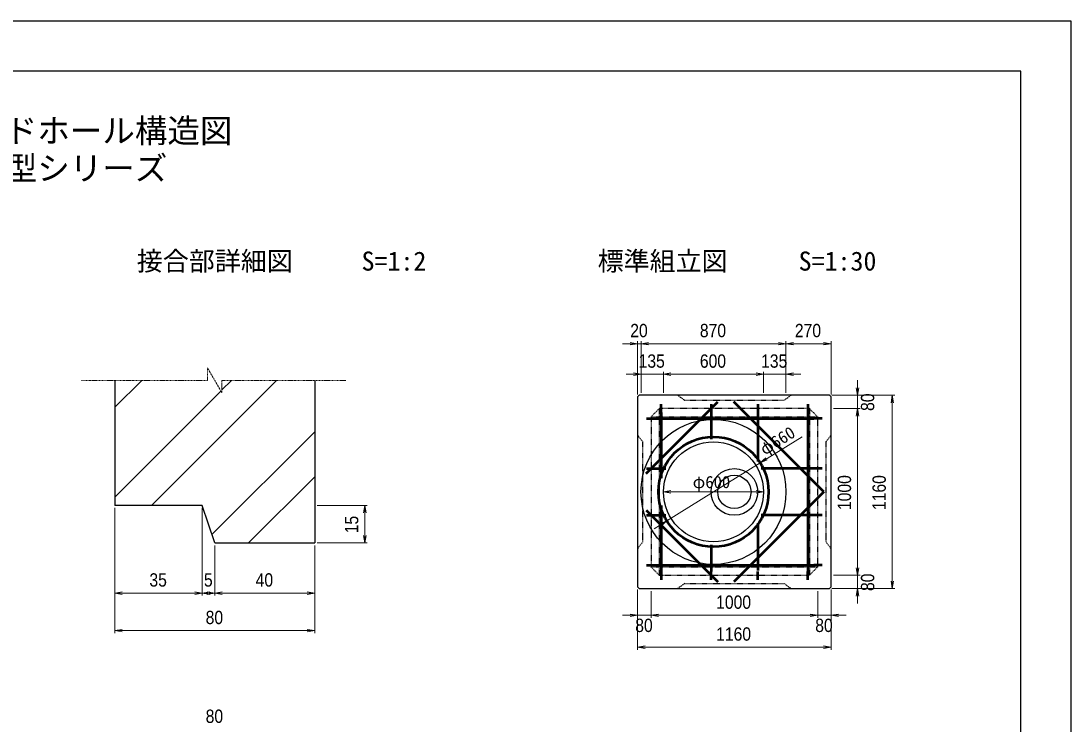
# Model space of a CAD drawing. Units: millimetres, scale not verified. Extents: x -210 to 210, y -148 to 148.
# Drawn here: x 0 to 210, y 7.8 to 148.5 of the extents above; entities that cross this region are included whole.
import ezdxf
from ezdxf.enums import TextEntityAlignment as Align

# ---------------------------------------------------------------- set-up
doc = ezdxf.new("R2010")
doc.units = ezdxf.units.MM
doc.linetypes.add('USER1', pattern=[12.95, 6.35, -3.175, 0.25, -3.175])
doc.linetypes.add('USER2', pattern=[4.7625, 3.175, -1.5875])
doc.layers.add('0-0', color=7, linetype='Continuous')
for name, color, linetype, lineweight in [('0-1_0', 9, 'Continuous', 25), ('0-2_dims', 2, 'Continuous', 13), ('0-3_pen1実線', 4, 'Continuous', 13), ('0-5_pen3実線', 7, 'Continuous', 25), ('0-6_pen4実線', 6, 'Continuous', 25), ('0-7_pen1一点', 4, 'USER1', 13), ('0-8_pen2破線', 3, 'USER2', 25), ('0-9_鉄筋１', 7, 'Continuous', 50), ('0-A_鉄筋２', 7, 'Continuous', 50)]:
    doc.layers.add(name, color=color, linetype=linetype, lineweight=lineweight)
doc.styles.add('ＭＳ ゴシック', font='')
doc.styles.add('ＭＳ Ｐゴシック', font='')
doc.styles.get('ＭＳ ゴシック').set_extended_font_data('MS Gothic')
doc.styles.get('ＭＳ Ｐゴシック').set_extended_font_data('MS PGothic')

# ---------------------------------------------------------------- blocks, each defined once
blk = doc.blocks.new('部分図 1')
at = {"layer": '0-1_0'}
blk.add_lwpolyline([(0, 0), (12600, 0), (12600, 8910), (0, 8910)], close=True, dxfattribs=at)
at = {"layer": '0-2_dims'}
for p, q in [((10000, 6974.65), (9910, 6974.65)), ((10000, 6671), (10000, 6989.65)), ((10020, 6974.65), (10000, 6974.65)), ((10020, 6681), (10020, 6989.65)), ((10020, 6681), (10020, 6989.65)), ((10890, 6974.65), (10020, 6974.65)), ((10020, 6974.65), (10110, 6974.65)), ((10890, 6681), (10890, 6989.65)), ((10890, 6681), (10890, 6989.65)), ((10890, 6974.65), (11160, 6974.65)), ((11160, 6671), (11160, 6989.65)), ((10020, 6681), (10020, 6806.65)), ((10155, 6681), (10155, 6806.65)), ((10155, 6681), (10155, 6806.65)), ((10755, 6681), (10755, 6806.65)), ((10755, 6681), (10755, 6806.65)), ((10890, 6681), (10890, 6806.65)), ((10020, 6791.65), (9930, 6791.65)), ((10155, 6791.65), (10020, 6791.65)), ((10155, 6791.65), (10755, 6791.65)), ((10155, 6791.65), (10245, 6791.65)), ((10755, 6791.65), (10665, 6791.65)), ((10755, 6791.65), (10890, 6791.65)), ((10890, 6791.65), (10980, 6791.65)), ((11319.37, 6666), (11319.37, 6756)), ((11165, 6666), (11334.37, 6666)), ((11165, 6666), (11542.77, 6666)), ((11319.37, 6586), (11319.37, 6666)), ((11527.77, 5506), (11527.77, 6666)), ((11175, 6586), (11334.37, 6586)), ((11175, 6586), (11334.37, 6586)), ((11319.37, 6586), (11319.37, 6496)), ((11319.37, 6586), (11319.37, 5586)), ((6862.5, 5989.69), (6862.5, 5464.03)), ((6862.5, 5989.69), (6862.5, 5239.03)), ((7387.5, 5989.69), (7387.5, 5464.03)), ((7387.5, 5989.69), (7387.5, 5464.03)), ((8077.5, 6004.69), (8377.59, 6004.69)), ((8362.59, 6004.69), (8362.59, 5779.69)), ((7462.5, 5764.69), (7462.5, 5464.03)), ((7462.5, 5764.69), (7462.5, 5464.03)), ((8062.5, 5764.69), (8062.5, 5464.03)), ((8062.5, 5764.69), (8062.5, 5239.03)), ((8077.5, 5779.69), (8377.59, 5779.69)), ((11319.37, 5586), (11319.37, 5676)), ((11175, 5586), (11334.37, 5586)), ((11175, 5586), (11334.37, 5586)), ((11319.37, 5586), (11319.37, 5506)), ((10000, 5501), (10000, 5330.67)), ((10000, 5501), (10000, 5139.65)), ((10080, 5491), (10080, 5330.67)), ((10080, 5491), (10080, 5330.67)), ((11080, 5491), (11080, 5330.67)), ((11080, 5491), (11080, 5330.67)), ((11160, 5501), (11160, 5330.67)), ((11160, 5501), (11160, 5139.65)), ((11165, 5506), (11334.37, 5506)), ((11165, 5506), (11542.77, 5506)), ((11319.37, 5506), (11319.37, 5416)), ((7387.5, 5479.03), (6862.5, 5479.03)), ((7462.5, 5479.03), (7387.5, 5479.03)), ((7462.5, 5479.03), (8062.5, 5479.03)), ((10000, 5345.67), (9910, 5345.67)), ((10080, 5345.67), (10000, 5345.67)), ((10080, 5345.67), (10170, 5345.67)), ((10080, 5345.67), (11080, 5345.67)), ((11080, 5345.67), (10990, 5345.67)), ((11080, 5345.67), (11160, 5345.67)), ((11160, 5345.67), (11250, 5345.67)), ((8062.5, 5254.03), (6862.5, 5254.03)), ((10000, 5154.65), (11160, 5154.65))]:
    blk.add_line(p, q, dxfattribs=at)
at = {"layer": '0-2_dims', "lineweight": 18}
for p, q in [((10735.43, 6259.95), (10986.12, 6415.46)), ((10735.43, 6259.95), (10174.57, 5912.05)), ((10155, 6086), (10755, 6086)), ((10174.57, 5912.05), (10098.09, 5864.61))]:
    blk.add_line(p, q, dxfattribs=at)
at = {"layer": '0-2_dims'}
for points in [[(9955, 6967.15), (10000, 6974.65), (9955, 6982.15)], [(10065, 6982.15), (10020, 6974.65), (10065, 6967.15)], [(10065, 6982.15), (10020, 6974.65), (10065, 6967.15)], [(10845, 6967.15), (10890, 6974.65), (10845, 6982.15)], [(10935, 6982.15), (10890, 6974.65), (10935, 6967.15)], [(11115, 6967.15), (11160, 6974.65), (11115, 6982.15)], [(9975, 6784.15), (10020, 6791.65), (9975, 6799.15)], [(10200, 6799.15), (10155, 6791.65), (10200, 6784.15)], [(10200, 6799.15), (10155, 6791.65), (10200, 6784.15)], [(10710, 6784.15), (10755, 6791.65), (10710, 6799.15)], [(10710, 6784.15), (10755, 6791.65), (10710, 6799.15)], [(10935, 6799.15), (10890, 6791.65), (10935, 6784.15)], [(11311.87, 6711), (11319.37, 6666), (11326.87, 6711)], [(11535.27, 6621), (11527.77, 6666), (11520.27, 6621)], [(11326.87, 6541), (11319.37, 6586), (11311.87, 6541)], [(11326.87, 6541), (11319.37, 6586), (11311.87, 6541)], [(8370.09, 5959.69), (8362.59, 6004.69), (8355.09, 5959.69)], [(8355.09, 5824.69), (8362.59, 5779.69), (8370.09, 5824.69)], [(11311.87, 5631), (11319.37, 5586), (11326.87, 5631)], [(11311.87, 5631), (11319.37, 5586), (11326.87, 5631)], [(11520.27, 5551), (11527.77, 5506), (11535.27, 5551)], [(6907.5, 5486.53), (6862.5, 5479.03), (6907.5, 5471.53)], [(7342.5, 5471.53), (7387.5, 5479.03), (7342.5, 5486.53)], [(7432.5, 5486.53), (7387.5, 5479.03), (7432.5, 5471.53)], [(7417.5, 5471.53), (7462.5, 5479.03), (7417.5, 5486.53)], [(7507.5, 5486.53), (7462.5, 5479.03), (7507.5, 5471.53)], [(8017.5, 5471.53), (8062.5, 5479.03), (8017.5, 5486.53)], [(11326.87, 5461), (11319.37, 5506), (11311.87, 5461)], [(9955, 5338.17), (10000, 5345.67), (9955, 5353.17)], [(10125, 5353.17), (10080, 5345.67), (10125, 5338.17)], [(10125, 5353.17), (10080, 5345.67), (10125, 5338.17)], [(11035, 5338.17), (11080, 5345.67), (11035, 5353.17)], [(11035, 5338.17), (11080, 5345.67), (11035, 5353.17)], [(11205, 5353.17), (11160, 5345.67), (11205, 5338.17)], [(6907.5, 5261.53), (6862.5, 5254.03), (6907.5, 5246.53)], [(8017.5, 5246.53), (8062.5, 5254.03), (8017.5, 5261.53)], [(10045, 5162.15), (10000, 5154.65), (10045, 5147.15)], [(11115, 5147.15), (11160, 5154.65), (11115, 5162.15)]]:
    blk.add_lwpolyline(points, dxfattribs=at)
at = {"layer": '0-2_dims', "lineweight": 18}
for points in [[(10769.72, 6290.05), (10735.43, 6259.95), (10777.62, 6277.3)], [(10200, 6093.5), (10155, 6086), (10200, 6078.5)], [(10710, 6078.5), (10755, 6086), (10710, 6093.5)], [(10140.28, 5881.95), (10174.57, 5912.05), (10132.38, 5894.7)]]:
    blk.add_lwpolyline(points, dxfattribs=at)
at = {"layer": '0-3_pen1実線'}
for p, q in [((6862.5, 6593.09), (7024.1, 6754.69)), ((7082.33, 6004.69), (7832.33, 6754.69)), ((7505.8, 6697.58), (7562.92, 6754.69)), ((6862.5, 6054.28), (7499.26, 6691.03)), ((7445.91, 5829.46), (8062.5, 6446.05)), ((7665.55, 5779.69), (8062.5, 6176.65))]:
    blk.add_line(p, q, dxfattribs=at)
at = {"layer": '0-5_pen3実線'}
for p, q in [((6862.5, 6754.69), (6862.5, 6004.69)), ((8062.5, 6754.69), (8062.5, 5779.69)), ((10010, 6666), (10000, 6656)), ((10000, 6656), (10000, 5516)), ((11150, 6666), (10010, 6666)), ((11150, 6666), (11160, 6656)), ((11160, 5516), (11160, 6656)), ((7387.5, 6004.69), (6862.5, 6004.69)), ((7462.5, 5779.69), (7387.5, 6004.69)), ((7462.5, 5779.69), (8062.5, 5779.69)), ((10000, 5516), (10010, 5506)), ((10010, 5506), (11150, 5506)), ((11160, 5516), (11150, 5506))]:
    blk.add_line(p, q, dxfattribs=at)
for centre, radius in [((10455, 6086), 435), ((10455, 6086), 300), ((10580, 6086), 140), ((10580, 6086), 100)]:
    blk.add_circle(centre, radius, dxfattribs=at)
at = {"layer": '0-6_pen4実線'}
blk.add_lwpolyline([(300, 300), (12300, 300), (12300, 8610), (300, 8610)], close=True, dxfattribs=at)
at = {"layer": '0-7_pen1一点'}
for p, q in [((7419.2, 6754.69), (7419.2, 6829.69)), ((7505.8, 6679.69), (7419.2, 6829.69)), ((7419.2, 6754.69), (6662.79, 6754.69)), ((8250, 6754.69), (7505.8, 6754.69)), ((7505.8, 6754.69), (7505.8, 6679.69))]:
    blk.add_line(p, q, dxfattribs=at)
at = {"layer": '0-8_pen2破線'}
for p, q in [((10280, 6636), (10240, 6666)), ((10080, 6536), (10130, 6586)), ((11030, 6586), (10130, 6586)), ((10130, 6586), (10130, 5586)), ((11030, 6586), (11080, 6536)), ((11030, 6586), (11030, 5586)), ((10080, 6536), (10080, 5636)), ((10080, 6536), (11080, 6536)), ((11080, 5636), (11080, 6536)), ((10030, 6386), (10000, 6426)), ((11130, 6386), (11160, 6426)), ((10030, 5786), (10030, 6386)), ((11130, 5786), (11130, 6386)), ((10030, 5786), (10000, 5746)), ((11130, 5786), (11160, 5746)), ((10130, 5586), (10080, 5636)), ((10080, 5636), (11080, 5636)), ((11080, 5636), (11030, 5586)), ((10130, 5586), (11030, 5586)), ((10280, 5536), (10240, 5506)), ((10280, 5536), (10880, 5536)), ((10880, 5536), (10920, 5506))]:
    blk.add_line(p, q, dxfattribs=at)
blk.add_lwpolyline([(10280, 6636), (10880, 6636), (10920, 6666)], dxfattribs=at)
at = {"layer": '0-9_鉄筋１'}
for p, q in [((10050.31, 6195.69), (10480.76, 6626.14)), ((11116.28, 6086), (10576.14, 6626.14)), ((10140, 6563), (10140, 6168)), ((10440, 6563), (10440, 6403)), ((10720, 6563), (10720, 6268)), ((11020, 6563), (11020, 5609)), ((10103, 6526), (11057, 6526)), ((10103, 6226), (10168, 6226)), ((11057, 6226), (10742, 6226)), ((11116.28, 6086), (10576.14, 5545.86)), ((10140, 6004), (10140, 5609)), ((10050.31, 5976.31), (10480.76, 5545.86)), ((10103, 5946), (10168, 5946)), ((11057, 5946), (10742, 5946)), ((10720, 5899), (10720, 5614)), ((10440, 5769), (10440, 5609)), ((10103, 5646), (11057, 5646))]:
    blk.add_line(p, q, dxfattribs=at)
blk.add_circle((10455, 6086), 330, dxfattribs=at)
at = {"layer": '0-A_鉄筋２'}
for p, q in [((10140, 6563), (10140, 6613)), ((10440, 6613), (10440, 6563)), ((10720, 6613), (10720, 6563)), ((11020, 6613), (11020, 6563)), ((10053, 6526), (10103, 6526)), ((11107, 6526), (11057, 6526)), ((10053, 6226), (10103, 6226)), ((11107, 6226), (11057, 6226)), ((10053, 5946), (10103, 5946)), ((11107, 5946), (11057, 5946)), ((10053, 5646), (10103, 5646)), ((10140, 5609), (10140, 5559)), ((10440, 5559), (10440, 5609)), ((10720, 5559), (10720, 5609)), ((11020, 5559), (11020, 5609)), ((11107, 5646), (11057, 5646))]:
    blk.add_line(p, q, dxfattribs=at)
at = {"layer": '0-2_dims', "color": 7, "style": 'ＭＳ Ｐゴシック', "width": 0.9}
for s, p in [('20', (9955.45, 6989.65)), ('870', (10373.18, 6989.65)), ('270', (10943.18, 6989.65)), ('135', (10005.68, 6806.65)), ('600', (10373.18, 6806.65)), ('135', (10740.68, 6806.65)), ('35', (7070.45, 5494.03)), ('5', (7397.73, 5494.03)), ('40', (7707.95, 5494.03)), ('1000', (10470.91, 5360.67)), ('80', (7407.95, 5269.03)), ('80', (9985.45, 5221.58)), ('80', (11065.45, 5221.58)), ('1160', (10470.91, 5169.65)), ('80', (7407.95, 4676.54))]:
    blk.add_text(s, height=79.98, dxfattribs=at).set_placement(p, align=Align.BOTTOM_LEFT)
for s, p in [('80', (11443.46, 6571.45)), ('1000', (11304.37, 5976.91)), ('1160', (11512.77, 5976.91)), ('15', (8347.59, 5837.65)), ('80', (11443.46, 5491.45))]:
    blk.add_text(s, height=79.98, rotation=90, dxfattribs=at).set_placement(p, align=Align.BOTTOM_LEFT)
at = {"layer": '0-2_dims', "color": 7, "style": 'ＭＳ ゴシック'}
blk.add_text('φ660', height=73.31, rotation=31.812, dxfattribs=at).set_placement((10773.41, 6284.1), align=Align.BOTTOM_LEFT)
blk.add_text('φ600', height=73.31, dxfattribs=at).set_placement((10330, 6086.5), align=Align.BOTTOM_LEFT)
at = {"layer": '0-5_pen3実線', "style": 'ＭＳ ゴシック'}
for s, height, p in [('\u3000接合部詳細図\u3000', 114.4, (6838.57, 7378.74)), ('S=1:2', 114.3, (8343.31, 7378.76)), ('\u3000標準組立図\u3000', 114.3, (9604, 7378.73)), ('S=1:30', 114.4, (10965.65, 7378.73))]:
    blk.add_text(s, height=height, dxfattribs=at).set_placement(p, align=Align.BOTTOM_LEFT)
at = {"layer": '0-6_pen4実線', "style": 'ＭＳ ゴシック'}
for s, p in [('\u3000ＫＯＥＩハンドホール構造図\u3000', (4837.55, 8137.5)), ('１０００型シリーズ', (5422.51, 7912.5))]:
    blk.add_text(s, height=143, dxfattribs=at).set_placement(p, align=Align.BOTTOM_LEFT)

msp = doc.modelspace()

# ---------------------------------------------------------------- block references
at = {"layer": '0-0', "xscale": 0.0333333, "yscale": 0.0333333}
msp.add_blockref('部分図 1', (-210, -148.5), dxfattribs=at)

doc.saveas('drawing.dxf')
